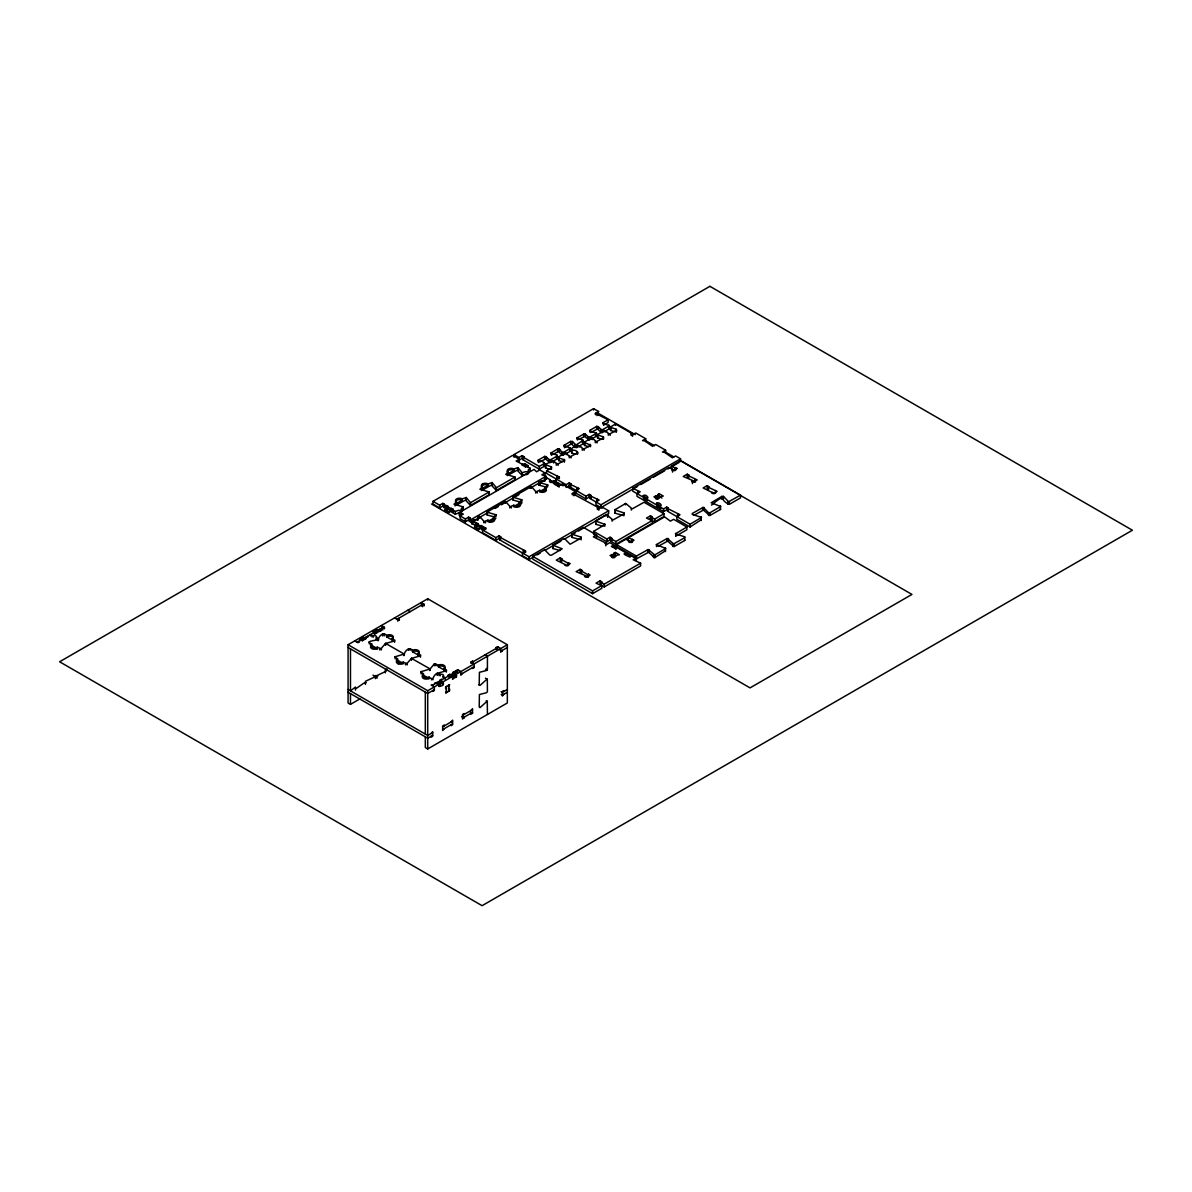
<?xml version="1.0" encoding="UTF-8"?>
<svg xmlns="http://www.w3.org/2000/svg" width="1192" height="1192" viewBox="0 0 1192 1192"><rect width="100%" height="100%" fill="white"/><g stroke="black" fill="none" stroke-linecap="round" stroke-linejoin="round"><path stroke-width="1.5" d="M378.236 640.551C378.043 636.737 383.183 631.119 386.58 635.396A3.948 2.28 0 0 1 392.153 635.396A3.948 2.28 0 0 1 392.153 638.614L392.153 640.089M404.103 655.481C403.969 651.681 409.02 646.049 412.447 650.325A3.948 2.28 0 0 1 418.019 650.325A3.948 2.28 0 0 1 418.019 653.544L418.019 655.019M429.969 670.411L430.133 668.921L411.478 658.386L420.448 655.823M446.285 670.783L437.315 673.331L440.25 674.419A2.25 1.296 0 0 1 442.888 674.657A2.25 1.296 0 0 1 443.335 676.132L445.227 679.216M487.439 714.47L487.26 701.105L480.003 707.631L479.214 707.169L479.393 694.534L486.634 692.686L487.409 691.583L487.305 678.933L480.003 685.415L478.618 684.61M443.23 676.371L443.558 678.248M375.197 633.533L379.607 631.179M372.068 636.975L372.068 635.589L373.349 635.723A2.25 1.296 0 0 1 375.912 635.977A2.25 1.296 0 0 1 376.344 637.452C383.452 641.251 362.01 640.044 371.725 643.978A3.948 2.28 0 0 0 371.725 647.196A3.948 2.28 0 0 0 377.298 647.196L380.963 648.701L385.448 643.576L385.448 644.961M359.716 639.478L363.649 637.213M362.115 640.864L366.033 638.584M372.992 631.82L376.925 629.555M436.957 684.074L440.891 681.809M450.233 676.415L454.152 674.136M443.886 669.859A3.948 2.28 0 0 0 443.886 666.641A3.948 2.28 0 0 0 438.313 666.641L443.886 669.859L443.886 668.488A3.948 2.28 0 0 0 443.886 665.27A3.948 2.28 0 0 0 438.313 665.27L434.335 663.884L430.178 668.876L430.178 670.262M437.375 674.851C438.254 670.291 431.936 677.607 433.009 679.827M522.93 459.769L523.735 456.551L522.93 459.769L539.276 469.201L544.148 466.385C547.515 462.615 538.456 458.756 538.486 462.541M578.746 446.419L583.395 443.677L583.26 440.235L576.094 445.003L572.309 441.427L570.67 441.398L563.92 445.435L570.491 448.177L563.637 452.379L561.968 452.215L561.939 454.942L563.22 455.255M652.084 516.702L651.279 519.921L652.084 516.702L650.489 515.793L646.496 518.088L654.661 521.872L663.959 516.508L663.959 513.752L644.053 502.264L632.207 508.895L625.74 503.397L614.714 509.908L623.997 512.918L623.997 513.841L612.971 520.01L606.49 514.512L595.493 520.949L605.089 524.48L593.616 531.379L593.616 534.135L606.892 541.794L610.066 539.961L611.66 540.885L611.66 538.128L610.066 537.205L606.892 539.037L593.616 531.379M544.193 466.37L543.552 465.267M590.502 432.502L590.398 431.087L596.507 433.188L589.355 437.449L584.378 433.694L576.913 437.971L582.903 440.072M616.249 430.833L616.249 429.284L616.592 430.267L609.246 434.231L605.685 430.67L604.106 430.55L597.237 434.797L603.405 436.853L603.554 437.807L596.372 441.725L592.648 438.149L591.143 438.045L584.229 442.277L590.621 445.257L583.558 449.22L579.759 445.748L579.789 447.149M577.494 454.227C580.161 450.74 569.389 447.73 571.817 453.139L575.885 454.212M631.79 435.676L631.79 433.426L615.459 423.994L610.259 427.183L616.249 429.284M385.478 643.546L394.552 640.909M411.344 658.476L411.508 659.742M430.029 668.995L420.821 671.752L423.458 673.852A3.948 2.28 0 0 0 423.458 677.071A3.948 2.28 0 0 0 429.031 677.071C431.877 680.125 433.724 677.086 431.415 679.827M675.73 536.177L686.875 529.74L686.875 526.983L675.402 533.807L684.685 536.832L684.685 537.741L673.659 543.91L667.192 538.412L656.36 544.625L665.777 548.469L654.751 554.965L648.165 549.482L636.439 556.098L616.532 544.61L616.532 547.366M551.479 469.246L551.568 466.996L545.325 464.537L552.745 460.455L557.677 464.209L564.799 460.023L558.765 457.862L558.81 460.648L562.877 461.721M596.179 433.59L596.372 436.197L595.24 435.14M552.879 547.605L552.879 548.529L560.046 550.525M595.791 523.377L595.791 524.301L602.958 526.283M711.505 505.125C726.405 492.743 719.014 500.446 729.28 504.365L740.515 497.883L740.515 495.127L728.67 501.757L723.455 496.393L721.86 496.393L711.177 502.771L720.698 506.496L709.955 512.754L708.525 512.679L703.295 507.315L692.269 513.484L692.269 514.408L701.552 517.417L690.079 524.242L667.52 511.219L667.52 508.462L679.991 514.735L676.818 516.583L676.818 519.34L690.079 526.998L701.283 519.697M456.327 676.952L456.551 675.521L456.253 676.996L452.498 678.963L452.766 677.637L456.268 675.596L453.064 672.392L453.064 673.778M485.055 654.855L487.439 656.226L487.409 669.368L486.634 670.47L479.393 672.318L479.214 684.953M477.888 517.343L477.664 520.323L477.888 517.343L479.571 516.374L479.571 517.924M603.51 424.993L603.405 423.577L609.514 425.678L602.049 429.984L596.998 426.244L590.159 430.148L590.398 431.087M603.852 424.993L608.129 422.519L608.129 419.763L603.167 422.638L603.405 423.577M544.193 463.599L539.276 466.445L522.93 457.013M577.539 452.811L570.283 456.745L565.306 453.005L558.467 456.908L558.705 457.847M579.714 445.719C576.958 444.527 569.582 448.535 571.713 450.338M596.536 537.726L596.536 534.97L583.26 527.311L571.802 534.135L581.085 537.145L581.085 538.069L570.059 544.237L564.829 538.873L563.399 538.799L552.611 545.117L562.162 548.782L551.494 555.159L549.899 555.159L544.669 549.795L532.839 556.426L532.839 559.182L592.558 593.661L601.841 588.297L601.841 585.54L592.558 590.904L532.839 556.426M572.13 536.504L572.13 537.413L579.297 539.41M615.042 512.262L615.042 513.186L623.997 515.674L623.997 512.918M385.642 644.812L385.642 643.427L404.192 654.05L394.954 656.822L397.592 658.908A3.948 2.28 0 0 0 397.592 662.126L398.143 663.78M701.224 520.576L701.283 516.941M693.744 515.391L703.414 510.072L709.762 515.57L720.534 509.416L720.46 508.537M630.315 555.323L636.439 558.854L648.627 552.239L654.646 557.752L665.523 550.734M657.969 546.428L667.639 541.123L673.987 546.621L684.759 540.468L684.685 539.589M550.272 482.089L550.272 479.84L546.562 477.694L544.58 478.975L544.655 480.957M561.939 452.185L559.376 448.997L557.856 448.803L550.898 453.064L557.051 455.15L557.2 456.089L549.959 460.023L544.967 456.283L538.128 460.187L538.367 461.125M551.926 461.9L557.349 458.726L556.217 457.668M566.543 453.467L570.432 451.112L569.91 447.581M583.171 443.856L583.171 441.1M604.761 431.4L609.35 428.733L608.576 427.719M433.024 501.34L439.654 505.17L442.843 503.337L444.437 504.246L444.437 507.017L442.843 506.093L439.654 507.926L433.024 504.097L433.024 501.34L512.649 455.374L519.28 459.203L519.28 461.96M513.976 457.192L513.976 454.599L593.601 408.632L598.578 411.493L597.788 414.712M513.976 454.599L518.952 457.475L522.141 455.642L523.735 456.551M595.404 414.712L595.404 413.341L598.578 411.493M595.404 413.341L608.129 419.763M519.28 459.203L516.106 461.036L530.172 468.233L530.172 471.004L528.205 472.613A2.25 1.296 0 0 1 528.309 473.79M519.161 460.112L522.141 458.398L523.735 459.307M443.633 504.708L448.147 506.391L448.147 509.163L443.633 507.464L444.437 504.246M443.633 507.464L444.437 507.017M447.358 506.853L453.064 509.237L453.064 511.994L451.47 511.07L448.281 512.918L444.959 510.995L444.959 509.61L448.147 506.391M454.912 505.87L465.416 500.074L470.378 505.259L470.378 502.502L466.221 497.496L462.228 498.882A3.948 2.28 0 0 0 456.655 498.882A3.948 2.28 0 0 0 456.655 502.1L454.033 504.201L462.913 506.809L462.913 509.565M481.434 490.553L491.283 485.129L496.245 490.314L496.245 487.558L492.072 482.566L488.094 483.952A3.948 2.28 0 0 0 482.522 483.952A3.948 2.28 0 0 0 482.522 487.17L479.899 489.256L488.78 491.864L488.78 494.62M507.3 475.623L517.149 470.199L522.111 475.385L522.111 472.628L517.939 467.637L513.961 469.007A3.948 2.28 0 0 0 508.388 469.007A3.948 2.28 0 0 0 508.388 472.226L505.766 474.327L514.646 476.934L514.646 479.691M522.2 463.643L522.2 465.014L524.599 463.643L527.907 465.55L527.907 466.936M456.655 502.1L456.655 503.471L462.228 500.267L462.228 498.882M482.522 487.17L482.522 488.541L488.094 485.323L488.094 483.952M508.388 472.226L508.388 473.611L513.961 470.393L513.961 469.007M444.959 510.995L448.147 509.163M444.959 509.61L448.281 511.532L450.665 510.146L450.665 508.775M522.2 465.014L525.523 466.936L527.907 465.55M460.723 512.933A2.25 1.296 0 0 1 458.279 513.111L455.314 514.214L452.26 512.456L453.064 509.237M527.117 466.474L524.733 466.012L525.523 465.55L525.523 466.936M452.26 512.456L453.064 511.994M539.827 461.96L545.608 458.98L550.078 462.779M552.432 454.673L558.497 451.47L561.939 454.942M564.635 447.641L571.43 443.96L575.185 447.611M578.85 439.431L584.631 436.466L589.414 440.206M591.456 432.16L597.579 428.941L601.066 432.502L602.541 432.651M452.26 509.699L455.314 511.457L458.279 510.355A2.25 1.296 0 0 0 460.842 510.102A2.25 1.296 0 0 0 461.289 508.626L463.181 506.913L463.181 509.669L461.289 511.383A2.25 1.296 0 0 1 461.498 511.964M530.172 468.233L528.265 469.946A2.25 1.296 0 0 1 527.832 471.436A2.25 1.296 0 0 1 525.27 471.689L522.305 472.777L522.305 475.533L525.27 474.446A2.25 1.296 0 0 0 527.445 474.371M470.214 518.058L469.425 521.277L470.214 518.058L468.635 517.134L465.446 518.982L459.203 515.376L459.203 512.62L534.061 469.395L536.579 471.779L539.767 469.931L545.072 473L545.072 475.757M459.203 512.62L463.315 514.065L460.127 515.913L460.127 518.669L465.446 521.738L468.635 519.891L470.214 520.815M576.69 447.611L577.539 447.119M591.351 439.148L596.179 436.347M570.879 483.773L570.074 486.992L570.879 483.773L569.284 482.849L566.096 484.697L546.606 473.433L546.606 470.676L551.479 467.86M545.072 473L541.883 474.833L545.996 476.293L545.996 479.05L530.067 488.243M469.425 518.52L471.153 519.518L545.996 476.293M471.704 520.919L477.813 523.526L477.813 526.283L471.704 523.675L471.704 520.919L474.669 519.816A2.25 1.296 0 0 0 477.232 519.563A2.25 1.296 0 0 0 477.664 518.088M544.655 479.407A2.25 1.296 0 0 1 544.222 480.897A2.25 1.296 0 0 1 541.66 481.151L538.695 482.238L538.695 484.995L540.378 484.027M469.425 521.277L471.153 522.275L488.66 512.158M495.038 508.477L498.226 506.645M501.415 504.797L512.56 498.36M515.749 496.528L518.922 494.68M471.704 523.675L473.388 522.707M549.482 481.687L550.272 479.84M546.606 470.676L559.331 477.113L559.331 478.663M631 435.274L631.79 433.426M477.009 523.988L480.331 525.895L480.331 527.281L477.009 525.359L477.813 523.526M549.482 480.302L558.243 484.444L558.243 485.829M559.331 477.113L556.143 478.946L556.143 481.702M631 433.888L632.594 434.812L635.768 432.979L645.721 438.716L645.721 441.472M480.331 525.895L482.715 526.357L482.715 529.114L481.136 528.19L477.947 530.038L474.625 528.116L474.625 526.745L477.009 525.359M551.866 480.763L551.866 482.149L554.25 480.763L563.25 485.815M479.765 517.909L479.765 516.523L484.175 521.634L487.915 520.144A3.948 2.28 0 0 0 493.488 520.144A3.948 2.28 0 0 0 493.488 516.926L496.11 514.825L487.23 512.217L487.23 514.974L494.144 516.896M505.632 502.979L505.632 501.594L510.146 506.719L513.782 505.214A3.948 2.28 0 0 0 519.354 505.214A3.948 2.28 0 0 0 519.354 501.996L521.932 499.835L513.096 497.288L513.096 500.044L521.738 502.458M531.498 488.035L531.498 486.664L536.013 491.789L539.648 490.27A3.948 2.28 0 0 0 545.221 490.27A3.948 2.28 0 0 0 545.221 487.051L547.843 484.965L538.963 482.358L538.963 485.114L545.876 487.036M474.625 528.116L477.813 526.283M487.915 520.144L487.915 521.515L493.488 518.297L493.488 516.926M513.782 505.214L513.782 506.585L519.354 503.367L519.354 501.996M539.648 490.27L539.648 491.655L545.221 488.437L545.221 487.051M554.384 484.518L555.189 482.685L555.189 484.056L557.573 482.685L557.573 484.056M474.625 526.745L477.947 528.652L480.331 527.281M489.957 521.723L495.872 518.297M517.298 505.93L521.738 503.367M541.69 491.849L546.13 489.286M500.64 536.698L499.835 539.916L500.64 536.698L499.046 535.774L495.857 537.622L481.926 529.576L482.715 526.357M554.384 483.147L556.783 483.594L556.783 485.323M481.926 526.819L485.77 528.116L485.77 529.501M557.439 486.276L558.243 484.444M481.926 529.576L482.715 529.114M485.77 528.116L482.596 529.963L482.596 532.72L495.857 540.378L499.046 538.546L500.64 539.455M557.439 484.906L559.033 485.829L562.222 483.982L575.483 491.64L575.483 494.412M645.721 438.716L642.548 440.563L644.932 441.01L652.501 446.3L655.674 444.467L665.643 450.218L665.643 452.975M570.879 486.53L569.284 485.606L566.096 487.453L566.096 484.697M570.074 484.235L579.237 488.601L576.049 490.433L576.049 493.19L586.002 498.941L589.191 497.109L590.785 498.018L590.785 495.261L589.191 494.352L586.002 496.185L570.074 486.992M572.309 494.859L572.309 493.488L575.483 491.64M572.309 493.488L598.056 507.434L598.056 509.505M665.643 450.218L662.454 452.051L664.838 452.513L672.407 457.803L675.596 455.955L680.572 458.831L680.572 461.587M680.572 458.831L600.932 504.812L589.98 498.48L590.785 495.261M589.98 498.48L590.785 498.018M589.98 495.723L599.144 500.089L595.955 501.936L595.955 504.693L600.932 507.568L600.932 504.812M359.91 698.914L350.478 704.353L348.079 702.967L348.079 644.738L427.719 598.771L507.345 644.738L507.345 702.967L427.719 748.948L425.32 747.563L425.32 736.835M357.108 642.279L383.645 626.962M396.921 619.304L423.473 603.971M374.094 633.861L374.094 632.475L376.493 632.013L376.493 633.399M376.612 629.734L379.011 631.03L379.011 629.644L381.395 629.182L381.395 630.568M382.066 629.6L382.066 627.886L384.45 627.424L384.45 628.795M394.537 617.918L397.726 619.765L399.32 618.842L399.32 620.212M421.879 606.281L421.879 604.895L424.263 604.433L424.263 605.819M499.835 537.16L525.583 551.106L525.583 552.492M597.252 509.267L598.056 507.434M667.52 511.219L668.325 508.001L666.73 507.077L663.542 508.924L632.743 491.149L632.743 488.377L669.114 467.383L674.881 470.721L674.881 467.964L671.498 466.012L671.498 468.769M671.498 466.012L680.796 460.648L740.515 495.127M525.583 551.106L522.409 552.939L522.409 555.71L529.039 559.54L533.822 556.783M598.846 510.191L598.846 508.805L637.571 486.41M640.745 484.578L650.31 479.065M653.499 477.217L664.644 470.78M667.818 468.948L678.978 462.511M524.003 552.939L523.199 553.401L523.199 550.644M674.881 467.964L677.279 468.426L673.301 470.721L671.707 469.797L672.497 469.335L672.497 472.107M632.743 488.377L640.178 491.76L637.005 493.592L637.005 496.349L663.542 511.681L666.73 509.833L668.325 510.757M499.835 539.916L529.039 556.783L608.665 510.802L608.665 513.558L578.403 531.036M638.584 493.592L637.794 494.054L637.794 491.298M536.996 554.936L540.185 553.103M544.967 550.346L560.896 541.138M564.069 539.305L575.229 532.869M688.827 475.087L688.022 478.305L688.827 475.087L687.233 474.163L683.254 476.472L695.592 481.762M658.491 495.127L653.991 496.811L657.969 499.105L660.889 496.498L663.274 496.051L659.295 493.741L657.701 494.665L658.491 497.883L657.701 494.665M657.701 497.422L659.295 496.498L661.947 498.032M658.491 497.883L656.375 499.105L656.375 496.349M596.536 534.97L593.348 536.817L605.819 543.09L605.819 545.847M688.022 475.548L697.186 479.914L693.208 482.209L691.613 481.3L692.403 480.838L692.403 483.594M560.24 557.841L556.262 560.136L567.809 565.887L567.809 563.131L561.03 559.227L561.03 561.983L561.834 558.765L560.24 557.841L560.24 560.598L561.834 561.521M561.03 559.227L561.834 558.765M565.41 564.516L564.621 564.963L566.215 565.887L570.193 563.592L567.809 563.131M610.87 538.575L615.906 541.496L652.277 520.502L652.277 523.258L615.906 544.252L610.87 541.347L611.66 538.128M605.819 543.09L605.029 543.552L606.624 544.476L609.812 542.628L636.349 557.96L636.349 560.717M376.955 678.337L376.955 675.581L386.104 671.215M610.87 541.347L611.66 540.885M667.52 508.462L668.325 508.001M708.733 486.589L707.929 489.808L708.733 486.589L707.139 485.665L703.161 487.96L714.708 493.712M356.244 688.455L363.813 683.165L366.197 682.703M649.685 519.012L652.084 519.459M651.279 517.164L654.661 519.116L663.959 513.752M616.532 544.61L625.815 539.246L632.386 542.122L632.386 539.365L628.214 537.86L628.214 540.632M628.214 537.86L664.57 516.866L670.411 521.157L673.599 519.325L686.875 526.983M712.309 492.326L711.52 492.788L713.114 493.712L717.092 491.417L707.929 487.036M580.146 569.329L576.168 571.638L588.505 576.928L588.505 574.157L587.716 574.618L580.936 570.715L580.936 573.471L581.741 570.253L580.146 569.329L580.146 572.1L581.741 573.009M629.212 541.198L628.408 541.66L630.002 542.583L633.98 540.274L632.386 539.365M580.936 570.715L581.741 570.253M614.58 553.818L610.066 555.502L614.059 557.811L616.979 555.204L619.363 554.742L615.385 552.447L613.791 553.356L614.58 556.575L613.791 553.356M613.791 556.113L615.385 555.204L615.385 552.447M614.58 556.575L612.465 557.811L612.465 555.04M585.317 576.004L584.527 576.466L586.121 577.375L590.1 575.08L588.505 574.157M636.349 557.96L633.161 559.793L640.596 563.175L640.596 565.932L604.24 586.926L596.075 583.126L600.053 580.832L601.647 581.756L600.842 584.974L601.647 581.756M600.842 582.203L604.24 584.169L640.596 563.175M442.187 679.604L439.788 680.066L442.977 683.284L442.977 684.655M448.147 676.609L448.147 675.238L449.742 674.314L452.93 677.533L452.93 678.918M453.064 672.392L454.659 671.483L455.448 673.316M456.119 672.02L456.119 670.634L457.713 669.71L460.887 671.558L460.887 675.238L462.481 673.391M470.974 663.437L470.974 662.052L472.568 661.143L473.373 662.976M495.932 649.029L495.932 647.643L497.526 646.735L500.714 648.567L500.714 652.247L502.294 650.415M431.966 685.504L458.503 670.172M471.779 662.514L498.316 647.196M348.079 644.738L427.719 690.719L507.345 644.738M434.35 689.647L427.719 693.476L348.079 647.494M460.887 674.314L474.163 666.656M500.714 651.324L507.345 647.494M446.434 688.335L445.629 688.797L445.629 686.965L449.608 684.655L448.818 686.965M446.434 690.794L445.629 693.088L449.608 690.794L449.608 688.946L448.818 689.408M432.696 732.588L427.719 735.464L348.079 689.483M442.649 726.837L452.602 721.1M462.556 715.349L472.509 709.598M507.345 689.483L502.368 692.358L501.176 691.673M432.696 735.345L427.719 738.221L348.079 692.239M442.649 729.593L452.602 723.857M462.556 718.106L472.509 712.354M507.345 692.239L502.368 695.115L501.176 694.429M464.15 717.182L462.556 719.029L462.556 714.425L464.15 713.501L464.15 714.425M470.915 710.521L472.509 708.674L472.509 713.278L470.915 714.202L470.915 713.278M591.008 438.12L591.008 439.49M584.02 449.071L584.065 450.427M721.86 499.15L721.86 496.393M729.28 504.365L729.355 501.564M655.019 554.876L655.093 557.588M486.634 678.904L485.442 678.203M647.599 549.661L647.673 552.373M429.716 669.144L429.716 670.53M440.25 674.419L440.325 675.775M660.964 508.433L656.554 506.213M647.182 500.774L643.308 498.584M610.572 426.81L610.453 430.401L616.249 432.04M597.565 434.32L597.341 437.822L601.885 439.192M582.232 442.649L583.022 442.873M584.557 441.83L584.363 445.361L588.878 446.702M545.549 464.358L545.355 467.89L549.87 469.231M628.825 556.366C635.574 555.234 614.297 550.644 630.106 557.111M595.911 435.318L595.911 432.562M597.773 438.09L597.833 435.363M584.765 445.599L584.825 442.858M571.773 453.109L571.564 449.339M551.434 453.63L551.479 455.031M556.902 457.847L556.902 455.091M558.765 460.619L558.556 456.849M615.459 548.648C619.9 548.901 611.258 543.954 612.032 546.681M723.38 499.12L723.455 496.393M668.354 541.272L668.429 538.546M672.75 546.487L672.75 543.716M607.667 514.601L607.741 517.403M535.655 491.655L535.655 493.041M653.499 554.831L653.574 557.633M491.998 485.293L492.072 482.566M466.132 500.223L466.221 497.496M598.265 413.311L635.262 434.663M644.917 440.235L654.572 445.808M664.212 451.381L673.867 456.953M680.304 460.678L911.954 594.421L750.036 687.888L431.519 504.007M688.827 477.843L687.233 476.934L687.233 474.163M708.733 489.346L707.139 488.422L707.139 485.665M608.665 510.802L602.034 506.973L602.034 508.343M597.252 507.896L598.846 508.805M551.866 482.149L555.189 484.056M618.067 548.245L627.245 553.55M611.362 546.294L616.055 548.99M601.647 584.512L600.053 583.588L600.053 580.832M447.358 508.239L450.665 510.146M424.263 604.433L421.074 602.601L421.074 603.971M495.932 647.643L496.721 649.491M499.91 649.953L502.294 651.324M407.813 610.259L410.197 611.645M486.247 668.414L487.2 669.874L485.442 669.785M399.32 618.842L398.515 618.38L398.515 620.451M470.974 662.052L474.163 663.899L474.163 667.58L472.568 668.488L472.568 667.58M381.261 625.577L384.45 627.424M456.119 670.634L456.908 672.482M381.395 629.182L380.606 628.72L380.606 631.134M392.153 638.614L394.82 640.238L394.552 642.294M418.019 653.544L420.657 655.138L420.418 657.224M443.886 668.488L446.538 670.098L446.285 672.169M386.58 636.781L392.153 640A3.948 2.28 0 0 0 392.153 636.781A3.948 2.28 0 0 0 386.58 636.781L386.58 635.396M376.493 632.013L375.689 631.566L375.689 632.937L373.305 631.641M448.147 675.238L448.952 677.071M486.187 700.866L487.439 701.581M372.068 635.589L370.384 634.621L370.384 636.007M367.33 636.394L368.119 636.841L365.735 637.303L365.735 638.688L363.351 637.303M397.592 662.126A3.948 2.28 0 0 0 403.164 662.126L406.83 663.646L411.315 658.52L411.315 659.891M371.725 645.364L377.298 648.582A3.948 2.28 0 0 1 371.725 648.582A3.948 2.28 0 0 1 371.725 645.364L371.725 643.978M360.029 639.225L362.413 640.596L362.413 639.225L363.217 639.687L360.818 640.149M435.676 683.359L434.886 682.897L437.27 682.435L439.654 686.577M358.703 641.37L359.492 641.832L357.913 642.741L354.724 640.909M433.56 684.581L431.161 685.042L434.35 686.875L434.35 690.555L432.756 691.479L432.756 690.555M470.11 711.892L472.509 713.278M461.751 716.72L464.15 718.106M376.955 675.581L377.745 676.043L376.15 676.967L372.962 675.119M581.085 537.145L581.085 539.902M592.752 438.239L592.797 439.639M595.285 441.398L595.285 442.768M582.277 448.907L582.277 450.278M727.761 501.564L727.761 504.32M720.46 505.78L720.46 509.461M715.498 490.493L715.498 493.25M710.119 512.679L710.119 515.436M708.525 512.679L708.525 515.436M704.204 507.509L704.204 510.265M702.61 507.509L702.61 510.265M694.802 479.452L694.802 482.209M690.079 524.242L690.079 526.998M684.685 536.832L684.685 540.497M678.412 513.827L678.412 516.583M677.607 514.288L677.607 517.045M675.685 467.502L675.685 470.259M675.73 533.42L675.73 535.715M674.344 543.716L674.344 546.487M666.73 507.077L666.73 509.833M666.835 538.546L666.835 541.302M665.449 547.933L665.449 551.613M663.542 508.924L663.542 511.681M659.295 493.741L659.295 496.498M656.494 544.52L656.494 546.592M655.585 495.887L655.585 498.643M654.661 519.116L654.661 521.872M650.489 515.793L650.489 518.55M649.193 549.661L649.193 552.418M636.439 556.098L636.439 558.854M632.594 434.812L632.594 436.197M631.596 539.827L631.596 542.583M631.298 508.701L631.298 510.087M625.383 503.531L625.383 504.916M616.517 430.312L616.517 431.698M615.906 541.496L615.906 544.252M615.459 423.994L615.459 425.38M615.042 509.505L615.042 513.186M612.047 519.816L612.047 521.202M611.66 554.593L611.66 557.349M610.84 427.853L610.84 430.61M610.081 434.037L610.081 435.408M610.066 537.205L610.066 539.961M609.187 426.08L609.187 428.852M608.918 425.052L608.918 427.809M608.293 433.888L608.293 435.259M606.892 539.037L606.892 541.794M606.147 514.646L606.147 516.017M605.789 430.759L605.789 432.145M604.746 524.033L604.761 526.328M604.24 584.169L604.24 586.926M604.001 430.61L604.001 431.981M603.51 437.822L603.51 439.207M603.241 422.579L603.241 423.965M603.241 436.793L603.241 439.207M602.75 429.805L602.75 432.04M600.962 429.656L600.962 432.413M598.473 426.527L598.473 429.284M597.788 413.803L597.788 415.174M597.55 499.18L596.76 502.398L596.76 499.627M596.998 414.265L596.998 415.635M597.073 441.547L597.073 442.917M596.685 426.378L596.685 429.135M595.791 520.621L595.791 524.301M593.601 408.632L593.601 410.003M592.558 590.904L592.558 593.661M590.502 445.331L590.502 446.717M590.234 430.088L590.234 432.16M590.234 444.303L590.234 446.374M589.742 437.315L589.742 439.207M589.191 494.352L589.191 497.109M587.954 437.166L587.954 439.923M587.716 574.618L587.716 577.375M586.002 496.185L586.002 498.941M585.466 434.037L585.466 436.793M583.678 433.888L583.678 436.644M578.001 445.629L578.001 447M577.643 487.677L577.643 490.433M577.494 438.626L577.494 440.012M577.241 437.598L577.241 439.327M577.226 451.813L577.226 453.541M576.853 488.139L576.853 490.895M576.734 444.825L576.734 447.581M574.946 444.676L574.946 447.432M574.693 493.95L574.693 495.321M573.903 494.412L573.903 495.783M572.458 441.547L572.458 444.303M572.13 533.733L572.13 537.413M571.057 456.566L571.057 457.937M570.67 441.398L570.67 444.154M570.163 448.609L570.163 451.366M569.269 456.417L569.269 457.788M569.284 482.849L569.284 485.606M568.599 562.669L568.599 565.425M566.781 453.288L566.781 454.659M564.993 453.139L564.993 454.51M564.486 446.136L564.486 447.522M564.486 460.35L564.486 461.736M564.233 445.108L564.233 446.493M564.218 459.322L564.218 461.915M563.727 452.334L563.727 454.748M559.45 449.056L559.45 451.813M559.033 485.829L559.033 487.2M558.05 464.075L558.05 465.446M557.737 476.189L557.737 478.603M557.662 448.907L557.662 451.664M557.156 456.119L557.156 458.875M556.947 476.651L556.947 479.407M556.262 463.912L556.262 465.297M555.979 484.056L555.979 485.442M554.25 480.763L554.25 482.149M553.773 460.797L553.773 463.032M552.879 544.848L552.879 548.529M551.985 460.648L551.985 462.019M551.226 452.617L551.226 454.688M551.226 466.832L551.226 469.067M551.077 481.225L551.077 482.611M550.719 459.844L550.719 461.915M548.931 459.695L548.931 462.451M547.605 484.757L547.605 487.051M546.562 477.694L546.562 479.08M546.443 456.566L546.443 459.322M545.802 465.387L545.802 468.143M544.878 478.677L544.878 480.912M544.655 456.417L544.655 459.173M543.895 462.6L543.895 465.357M541.66 481.151L541.66 482.522M540.378 481.27L540.378 482.656M539.276 466.445L539.276 469.201M538.218 460.127L538.218 461.855M537.249 491.655L537.249 493.041M531.304 488.064L531.304 486.515L512.828 497.168L512.828 499.94M529.039 556.783L529.039 559.54M524.599 463.643L524.599 465.014M524.003 550.183L524.003 552.432M522.141 455.642L522.141 458.398M521.738 499.686L521.738 501.996M518.952 457.475L518.952 459.546M517.939 467.637L517.939 470.393M511.383 506.585L511.383 507.971M509.789 506.585L509.789 507.971M505.438 502.815L505.438 501.445L486.962 512.113L486.962 514.87M503.963 691.434L503.963 690.526L502.368 691.434L502.368 696.039L503.963 694.206M499.046 535.774L499.046 538.546M497.526 646.735L497.526 648.97M495.872 514.631L495.872 516.926M495.857 537.622L495.857 540.378M485.517 521.515L485.517 522.901M485.308 486.932L485.308 488.318M484.175 527.207L484.175 529.784M483.922 521.515L483.922 522.901M483.386 527.654L483.386 529.904M482.522 483.952L482.522 485.323A3.948 2.28 0 0 0 482.522 488.541M481.136 525.434L481.136 528.19M477.947 528.652L477.947 530.038M476.219 522.603L476.219 525.359M475.429 523.065L475.429 525.821M474.669 519.816L474.669 521.202M473.388 519.95L473.388 522.022M472.568 661.143L472.568 663.378M471.153 519.518L471.153 522.275M468.635 517.134L468.635 519.891M465.446 518.982L465.446 521.738M461.721 513.156L460.932 516.374L460.932 513.618M457.713 669.71L457.713 671.617M455.314 511.457L455.314 514.214M454.659 671.483L454.659 672.854M451.47 508.313L451.47 511.07M451.008 722.009L452.602 720.177L452.602 724.766L451.008 725.69L451.008 724.766M449.742 674.314L449.742 676.385M448.818 685.117L448.818 691.256M448.281 511.532L448.281 512.918M446.553 505.483L446.553 508.239M446.434 686.503L446.434 692.627M445.763 505.944L445.763 508.701M444.243 725.928L444.243 725.004L442.649 725.928L442.649 730.517L444.243 728.684M443.335 676.132L443.335 677.682M442.843 503.337L442.843 506.093M441.383 679.142L441.383 681.899M439.654 505.17L439.654 507.926M439.043 674.27L439.043 675.655M438.313 665.27L438.313 666.73M437.628 673.182L437.628 674.568M437.181 673.45L437.181 675.342M435.929 663.884L435.929 665.777M434.335 663.884L434.335 665.777M431.102 733.512L432.696 731.664L432.696 736.269L431.102 737.178L431.102 736.269M429.031 677.071L429.031 678.71M427.719 598.771L427.719 600.142M427.719 690.719L427.719 748.948M425.32 692.09L425.32 734.078M423.458 673.852L423.458 675.313M422.668 605.357L422.668 606.728M421.059 671.543L421.059 673.852M412.447 650.325L412.447 651.8M411.762 658.252L411.762 659.638M410.063 648.955L410.063 650.325M408.469 648.955L408.469 650.325M407.142 664.898C408.394 663.005 404.326 663.214 405.548 664.898M404.312 653.946L404.312 655.332M403.85 654.214L403.85 655.585M403.164 662.126L403.164 663.601M397.726 619.765L397.726 621.136M397.592 658.908L397.592 660.383M395.193 656.613L395.193 658.908M386.908 669.83L386.908 668.921L385.314 669.83L385.314 672.899M385.895 643.322L385.895 644.693M384.197 634.025L384.197 635.917M382.856 628.348L382.856 629.898M382.602 634.025L382.602 635.917M381.276 649.953C382.528 648.09 378.535 648.269 379.682 649.953M379.801 630.106L379.801 631.477M378.445 639.016L378.445 640.387M377.983 639.27L377.983 640.655M377.298 647.196L377.298 649.014M376.568 638.197L376.568 639.568M376.344 637.452L376.344 639.523M375.361 678.65L375.361 675.581L373.767 677.414L365.408 681.332L365.408 684.387M374.899 632.937L374.899 634.323M373.349 635.723L373.349 637.094M369.326 641.683L369.326 643.978M355.454 690.138L355.454 687.069L350.478 690.868L350.478 648.88M350.478 693.625L350.478 704.353M545.221 488.437A3.948 2.28 0 0 1 545.221 491.655A3.948 2.28 0 0 1 539.648 491.655M519.354 503.367A3.948 2.28 0 0 1 519.354 506.585A3.948 2.28 0 0 1 513.782 506.585M493.488 518.297A3.948 2.28 0 0 1 493.488 521.515A3.948 2.28 0 0 1 487.915 521.515M482.522 485.323A3.948 2.28 0 0 1 488.094 485.323M508.388 473.611A3.948 2.28 0 0 1 508.388 470.393A3.948 2.28 0 0 1 513.961 470.393M456.655 503.471A3.948 2.28 0 0 1 456.655 500.267A3.948 2.28 0 0 1 462.228 500.267M439.088 686.145C445.644 686.801 444.243 678.755 439.088 686.085M643.248 495.619C651.547 502.279 647.018 493.22 643.278 495.529M656.524 503.277C664.808 509.923 660.308 500.923 656.554 503.188M709.91 286.318L59.6 661.769L482.089 905.682L1132.4 530.231L709.91 286.318M489.048 491.983L470.572 502.652L470.572 505.408L489.048 494.74L489.048 491.983M514.914 477.053L496.438 487.707L496.438 490.478L514.914 479.81L514.914 477.053M418.019 654.929L412.447 651.711A3.948 2.28 0 0 1 418.019 651.711A3.948 2.28 0 0 1 418.019 654.929M403.164 663.512L397.592 660.293A3.948 2.28 0 0 0 397.592 663.512A3.948 2.28 0 0 0 403.164 663.512M429.031 678.442L423.458 675.223A3.948 2.28 0 0 0 423.458 678.442A3.948 2.28 0 0 0 429.031 678.442"/></g></svg>
